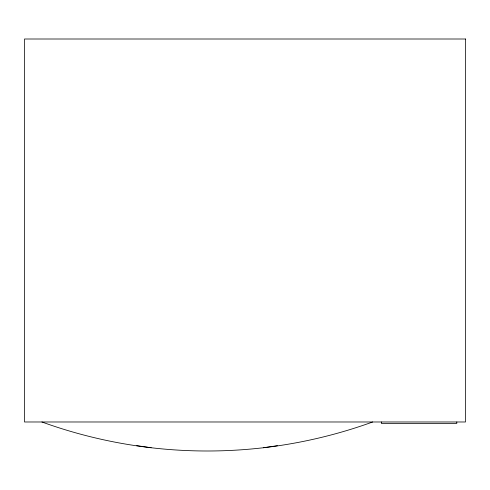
<?xml version="1.0" encoding="UTF-8"?>
<svg xmlns="http://www.w3.org/2000/svg" width="490" height="490" viewBox="0 0 490 490"><rect width="100%" height="100%" fill="white"/><g stroke="black" fill="none" stroke-linecap="round" stroke-linejoin="round"><path stroke-width="0.73" d="M263.406 447.744L277.42 445.698M136.716 445.637L151.159 447.744M456.796 421.982L456.796 423.434L381.361 423.434L381.361 421.982M372.657 421.982A485.823 485.823 0 0 1 41.907 421.982M465.5 39.004L24.5 39.004L24.5 421.982L465.5 421.982L465.5 39.004"/></g></svg>
